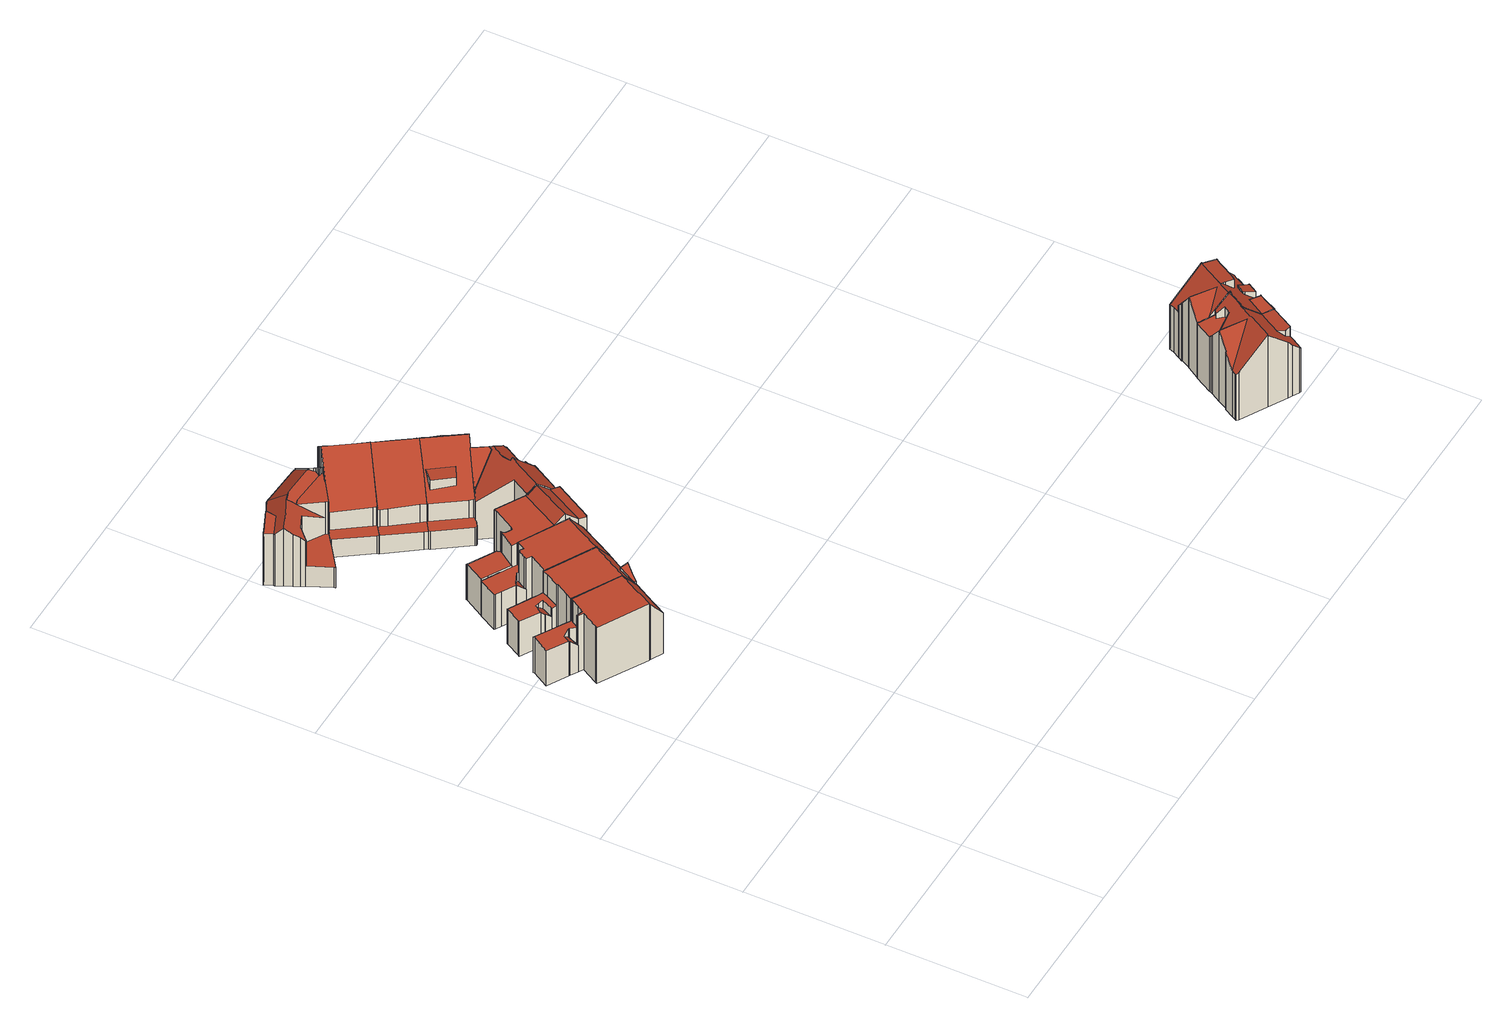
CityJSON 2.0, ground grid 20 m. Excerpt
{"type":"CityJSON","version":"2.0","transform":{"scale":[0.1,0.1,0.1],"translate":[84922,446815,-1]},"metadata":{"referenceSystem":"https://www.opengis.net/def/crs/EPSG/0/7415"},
"CityObjects":{
"building1":{"type":"Building","attributes":{"dak_type":"slanted","data_area":70.29,"data_coverage":0.923,"geconstateerd":false,"gid":18958822,"h_dak_50p":9.53,"h_dak_70p":9.56,"h_dak_max":10.87,"h_dak_min":2.19,"h_maaiveld":-0.213,"kas_warenhuis":false,"lod11_replace":false,"ondergronds_type":"above ground","oorspronkelijkbouwjaar":1921,"pw_actueel":"yes","pw_bron":"ahn3","reconstructie_methode":"tudelft3d-geoflow","reconstruction_skipped":false,"rmse_lod12":2.12,"rmse_lod13":1.29,"rmse_lod22":0.165,"rn":1,"status":"Pand in gebruik","t_run":110.4,"val3dity_codes_lod12":"[]","val3dity_codes_lod13":"[]","val3dity_codes_lod22":"[]"},"children":["building1-1"]},
"building1-1":{"type":"BuildingPart","parents":["building1"],"geometry":[{"type":"Solid","lod":"2.2","boundaries":[[[[0,1,2,3,4,5,6,7,8,9,10,11,12,13,14,15,16,17,18,19,20,21,22,23,24,25,26,27]],[[28,26,25,29]],[[30,31,32,33]],[[34,2,1,35]],[[36,3,2,34]],[[37,5,4,38,39]],[[38,4,3,36]],[[40,16,15,41]],[[42,18,17,43]],[[44,20,19,45]],[[46,47,48,49,50]],[[51,52,27,26,28]],[[53,0,27,52]],[[43,17,16,40]],[[45,19,18,42]],[[54,21,20,44]],[[41,15,14,55]],[[55,14,13,56]],[[50,49,56,57]],[[49,48,58,59]],[[59,60,61]],[[62,12,11,63]],[[57,56,13,12,62]],[[63,11,10,64]],[[65,66,67,68]],[[60,59,58,69,70]],[[71,24,23,31,30]],[[31,23,22,72]],[[72,22,21,54]],[[64,10,9,73]],[[70,69,74,67]],[[75,7,6,76]],[[33,32,66,65]],[[29,25,24,71]],[[68,67,74,47,46]],[[39,38,77,78]],[[73,9,8,79]],[[79,8,7,75]],[[76,6,5,37]],[[35,1,0,53]],[[78,77,52,51]],[[56,49,59,61,80,41,55]],[[60,70,67,66,32,31,72,54,44,45,42,43,40,41,80,61]],[[81,82,29,71,30,33,65,68,46,50,57,62,63,64,73,79,83,84]],[[47,74,69,58,48]],[[76,37,39,78,51,28,29,82,81,84,83,79,75]],[[77,38,36,34,35,53,52]]]],"semantics":{"surfaces":[{"type":"GroundSurface"},{"type":"WallSurface","on_footprint_edge":true},{"type":"WallSurface","on_footprint_edge":false},{"type":"RoofSurface"}],"values":[[0,1,2,1,1,1,1,1,1,1,2,1,1,1,1,1,1,1,2,2,2,1,1,1,2,2,1,1,1,1,2,1,2,1,2,2,1,1,1,1,2,3,3,3,3,3,3]]}}]},
"building2":{"type":"Building","attributes":{"dak_type":"slanted","data_area":67.93,"data_coverage":0.899,"geconstateerd":false,"gid":18958821,"h_dak_50p":9.55,"h_dak_70p":9.58,"h_dak_max":9.79,"h_dak_min":3.27,"h_maaiveld":-0.147,"kas_warenhuis":false,"lod11_replace":false,"ondergronds_type":"above ground","oorspronkelijkbouwjaar":1921,"pw_actueel":"yes","pw_bron":"ahn3","reconstructie_methode":"tudelft3d-geoflow","reconstruction_skipped":false,"rmse_lod12":2.14,"rmse_lod13":0.733,"rmse_lod22":0.143,"rn":1,"status":"Pand in gebruik","t_run":121.41,"val3dity_codes_lod12":"[]","val3dity_codes_lod13":"[]","val3dity_codes_lod22":"[]"},"children":["building2-1"]},
"building2-1":{"type":"BuildingPart","parents":["building2"],"geometry":[{"type":"Solid","lod":"2.2","boundaries":[[[[85,86,87,88,89,90,91,92,93,94,95,96,97,98,99,100,101,102,103,104,105,106,107,108,109,110,111,112,113,114,115,116,117,118,119,120,121]],[[122,93,92,123]],[[124,113,112,125]],[[126,109,108,127]],[[128,107,106,129]],[[130,116,115,131]],[[132,99,98,133]],[[134,135,100,99,132]],[[136,124,137,138]],[[139,114,113,124,136]],[[140,141,142,143]],[[144,117,116,130]],[[145,86,85,146]],[[29,94,93,122]],[[131,115,114,139]],[[147,96,95,148]],[[149,97,96,147]],[[148,95,94,29]],[[123,92,91,150]],[[141,90,89,151]],[[152,153,154,155]],[[151,89,88,156]],[[157,158,150,159]],[[160,161,101,100,135]],[[162,163,135,134]],[[164,111,110,165]],[[125,112,111,164]],[[133,98,97,149]],[[166,105,104,167]],[[129,106,105,166]],[[165,110,109,126]],[[168,118,117,144]],[[169,170,119,118,168]],[[171,172,170,169]],[[173,120,119,170]],[[174,121,120,173]],[[175,176,172,171]],[[159,150,91,90,141,140]],[[143,142,177,153,152]],[[156,88,87,178]],[[146,85,121,174]],[[127,108,107,128]],[[167,104,103,179]],[[180,181,182]],[[183,184,161,160]],[[185,102,101,161]],[[186,187,184,183]],[[179,103,102,185]],[[188,189,163,162]],[[181,180,187,186]],[[138,137,189,188]],[[153,177,176,175]],[[178,87,86,145]],[[155,154,158,157]],[[148,29,190,191,131,139,136,138,188,162,134,132,133,149,147]],[[159,140,143,152,155,157]],[[179,185,161,184,187,180,182,167]],[[182,181,186,183,160,135,163,189,137,124,125,164,165,126,127,128,129,166,167]],[[178,145,146,174,173,170,172,176,177,142,141,151,156]],[[158,154,153,175,171,169,168,144,130,131,191,190,29,122,123,150]]]],"semantics":{"surfaces":[{"type":"GroundSurface"},{"type":"WallSurface","on_footprint_edge":true},{"type":"WallSurface","on_footprint_edge":false},{"type":"RoofSurface"}],"values":[[0,1,1,1,1,1,1,1,2,1,2,1,1,1,1,1,1,1,1,1,2,1,2,1,2,1,1,1,1,1,1,1,1,2,1,1,2,1,2,1,1,1,1,2,2,1,2,1,2,2,2,2,1,2,3,3,3,3,3,3]]}}]},
"building3":{"type":"Building","attributes":{"dak_type":"slanted","data_area":68.79,"data_coverage":0.892,"geconstateerd":false,"gid":17145255,"h_dak_50p":9.55,"h_dak_70p":9.57,"h_dak_max":9.76,"h_dak_min":3.25,"h_maaiveld":-0.171,"kas_warenhuis":false,"lod11_replace":false,"ondergronds_type":"above ground","oorspronkelijkbouwjaar":1921,"pw_actueel":"yes","pw_bron":"ahn3","reconstructie_methode":"tudelft3d-geoflow","reconstruction_skipped":false,"rmse_lod12":2.09,"rmse_lod13":0.769,"rmse_lod22":0.0925,"rn":1,"status":"Pand in gebruik","t_run":99.47,"val3dity_codes_lod12":"[]","val3dity_codes_lod13":"[]","val3dity_codes_lod22":"[]"},"children":["building3-1"]},
"building3-1":{"type":"BuildingPart","parents":["building3"],"geometry":[{"type":"Solid","lod":"2.2","boundaries":[[[[192,193,194,195,196,197,198,199,200,201,202,203,204,205,206,207,208,209,210,211,212,213,214,215,216,217,218]],[[219,192,218,220]],[[221,211,210,222]],[[222,210,209,223]],[[224,208,207,225]],[[226,215,227]],[[223,209,208,224]],[[228,205,204,229]],[[225,207,206,230]],[[231,232,233,234]],[[227,215,214,235]],[[236,237,238,239]],[[235,240,241,242]],[[237,236,230]],[[240,214,213,243]],[[244,212,211,221]],[[245,246,247,248]],[[139,201,200,249]],[[250,199,198,251]],[[246,195,194,252]],[[252,194,193,253]],[[251,198,197,254]],[[254,197,196,255]],[[249,200,199,250]],[[256,203,202,257]],[[230,206,205,228]],[[242,241,258,259]],[[214,240,235]],[[255,196,195,246,245]],[[220,218,217,247]],[[260,216,215,226]],[[248,247,217,216,260]],[[261,262,229,263]],[[263,229,204,203,256]],[[234,233,264,265,261]],[[259,258,232,231]],[[239,238,264,233]],[[243,213,212,244]],[[257,202,201,139]],[[265,262,261]],[[253,193,192,219]],[[240,243,244,221,222,223,224,225,230,236,239,233,232,258,241]],[[234,261,263,256,257,139,249,250,266,267,227,235,242,259,231]],[[264,238,237,230,228,229,262,265]],[[253,219,220,247,246,252]],[[245,248,260,226,227,267,266,250,251,254,255]]]],"semantics":{"surfaces":[{"type":"GroundSurface"},{"type":"WallSurface","on_footprint_edge":true},{"type":"WallSurface","on_footprint_edge":false},{"type":"RoofSurface"}],"values":[[0,1,1,1,1,1,1,1,1,2,1,2,2,2,1,1,2,1,1,1,1,1,1,1,1,1,2,1,1,1,1,1,2,1,2,2,2,1,1,2,1,3,3,3,3,3]]}}]},
"building4":{"type":"Building","attributes":{"dak_type":"slanted","data_area":82.22,"data_coverage":0.9,"geconstateerd":false,"gid":18958819,"h_dak_50p":8.68,"h_dak_70p":8.83,"h_dak_max":10.27,"h_dak_min":3.29,"h_maaiveld":-0.188,"kas_warenhuis":false,"lod11_replace":false,"ondergronds_type":"above ground","oorspronkelijkbouwjaar":1927,"pw_actueel":"yes","pw_bron":"ahn3","reconstructie_methode":"tudelft3d-geoflow","reconstruction_skipped":false,"rmse_lod12":2.59,"rmse_lod13":0.517,"rmse_lod22":0.109,"rn":1,"status":"Pand in gebruik","t_run":145.7,"val3dity_codes_lod12":"[]","val3dity_codes_lod13":"[]","val3dity_codes_lod22":"[]"},"children":["building4-1"]},
"building4-1":{"type":"BuildingPart","parents":["building4"],"geometry":[{"type":"Solid","lod":"2.2","boundaries":[[[[268,269,270,271,272,273,274,275,276,277,278,279,280,281,282,283,284,285,286,287,288,289,290,291,292,293,294,295,296,297,298,299,300,301,302,303,304,305]],[[306,298,297,307]],[[308,301,300,309]],[[310,273,272,311]],[[311,272,271,312]],[[313,314,285,284,315]],[[316,275,274,317]],[[318,288,287,319]],[[320,289,288,318]],[[321,322,323]],[[317,274,273,310]],[[324,325,326,327]],[[325,276,275,316]],[[328,277,276,325,324]],[[329,299,298,306]],[[330,281,280,331]],[[332,283,282,333]],[[315,284,283,332]],[[334,290,289,320]],[[335,293,292,336]],[[337,296,295,338]],[[338,295,294,339]],[[338,295,338,340]],[[307,297,296,337]],[[341,312,271,270,342]],[[339,294,293,335]],[[343,344,345,346]],[[347,348,344,343]],[[349,303,302,350]],[[351,268,305,352]],[[309,300,299,329]],[[336,292,291,353]],[[319,287,286,354]],[[355,278,277,328]],[[356,279,278,355]],[[357,358,312,341]],[[327,326,359,360]],[[353,291,290,334]],[[352,305,304,361]],[[362,363,322,321]],[[364,365,366,367]],[[368,369,370,371]],[[354,286,285,314]],[[360,359,372,373]],[[373,372,374,375]],[[375,376,364]],[[342,270,269,377]],[[378,379,348,347]],[[380,381,382,383]],[[384,385,381,380]],[[383,382,386,387]],[[387,386,379,378]],[[388,389,361,390]],[[390,361,304,303,349]],[[367,366,363,362]],[[371,370,314,313]],[[365,364,391]],[[392,393,389,388]],[[346,345,393,392]],[[350,302,301,308]],[[333,282,281,330]],[[331,280,279,356]],[[369,368,394]],[[340,338,385,384]],[[377,269,268,351]],[[376,375,374,358,357]],[[323,395,396,397,398,399,381,385,338,339,335,336,353,334,400,401,321]],[[360,373,375,364,367,362,402,403,404,356,355,328,324,327]],[[312,358,374,372,359,326,325,316,317,310,311]],[[392,388,390,349,350,308,309,329,306,307,337,338,340,384,380,383,387,378,347,343,346]],[[333,330,405,394,368,371,313,315,332]],[[356,404,403,402,362,321,401,400,334,320,318,319,354,314,370,369,394,405,330,331]],[[377,351,352,361,389,393,345,344,406,407,408,409,410,391,364,376,357,341,342]],[[365,391,410,409,408,407,406,344,348,379,386,382,381,399,398,397,396,395,323,322,363,366]]]],"semantics":{"surfaces":[{"type":"GroundSurface"},{"type":"WallSurface","on_footprint_edge":true},{"type":"WallSurface","on_footprint_edge":false},{"type":"RoofSurface"}],"values":[[0,1,1,1,1,1,1,1,1,2,1,2,1,1,1,1,1,1,1,1,1,1,1,1,1,1,2,2,1,1,1,1,1,1,1,2,2,1,1,2,2,2,1,2,2,2,1,2,2,2,2,2,2,1,2,2,2,2,2,1,1,1,2,2,1,2,3,3,3,3,3,3,3,3]]}}]},
"building5":{"type":"Building","attributes":{"dak_type":"slanted","data_area":73.43,"data_coverage":0.914,"geconstateerd":false,"gid":18958820,"h_dak_50p":9.5,"h_dak_70p":9.53,"h_dak_max":10.8,"h_dak_min":5.99,"h_maaiveld":-0.148,"kas_warenhuis":false,"lod11_replace":false,"ondergronds_type":"above ground","oorspronkelijkbouwjaar":1916,"pw_actueel":"yes","pw_bron":"ahn3","reconstructie_methode":"tudelft3d-geoflow","reconstruction_skipped":false,"rmse_lod12":1.56,"rmse_lod13":0.451,"rmse_lod22":0.0338,"rn":1,"status":"Pand in gebruik","t_run":101.87,"val3dity_codes_lod12":"[]","val3dity_codes_lod13":"[]","val3dity_codes_lod22":"[]"},"children":["building5-1"]},
"building5-1":{"type":"BuildingPart","parents":["building5"],"geometry":[{"type":"Solid","lod":"2.2","boundaries":[[[[411,412,413,414,415,416,417,418,419,420,421,422,423,424,425,426,427,428,429,430,431,432,433,434,435,436,437,438,439,440,441]],[[442,433,432,443]],[[444,423,422,445]],[[446,419,418,447]],[[448,424,423,444]],[[447,418,417,449,450]],[[450,449,451,452]],[[449,417,416,453]],[[454,440,439,455]],[[456,415,414,457]],[[457,414,413,458]],[[459,420,419,446]],[[460,421,420,459]],[[461,425,424,448]],[[462,434,433,442]],[[463,435,434,462]],[[443,432,431,464]],[[465,436,435,463]],[[466,427,426,467]],[[467,426,425,461]],[[445,422,421,460]],[[464,431,430,468]],[[469,441,440,454]],[[452,451,470,471]],[[453,416,415,456]],[[472,438,437,473]],[[473,437,436,465]],[[458,413,412,474]],[[475,411,441,469]],[[476,429,428,477]],[[477,428,427,466]],[[468,430,429,476]],[[474,412,411,475]],[[471,470,455,478]],[[478,455,439,438,472]],[[443,464,468,479,465,463,462,442]],[[473,465,479,468,476,477,480]],[[458,474,475,469,454,455,470,451,449,453,456,457]],[[481,472,473,480,477,466,467,461,482]],[[478,472,481,482,461,448,444,445,460,459,446,447,450,452,471]]]],"semantics":{"surfaces":[{"type":"GroundSurface"},{"type":"WallSurface","on_footprint_edge":true},{"type":"WallSurface","on_footprint_edge":false},{"type":"RoofSurface"}],"values":[[0,1,1,1,1,1,2,1,1,1,1,1,1,1,1,1,1,1,1,1,1,1,1,2,1,1,1,1,1,1,1,1,1,2,1,3,3,3,3,3]]}}]},
"building6":{"type":"Building","attributes":{"dak_type":"slanted","data_area":63.73,"data_coverage":0.899,"geconstateerd":false,"gid":17147229,"h_dak_50p":8.89,"h_dak_70p":9.85,"h_dak_max":11.41,"h_dak_min":3.09,"h_maaiveld":0.076,"kas_warenhuis":false,"lod11_replace":false,"ondergronds_type":"above ground","oorspronkelijkbouwjaar":1927,"pw_actueel":"yes","pw_bron":"ahn3","reconstructie_methode":"tudelft3d-geoflow","reconstruction_skipped":false,"rmse_lod12":2.93,"rmse_lod13":2.27,"rmse_lod22":0.0797,"rn":1,"status":"Pand in gebruik","t_run":150.32,"val3dity_codes_lod12":"[]","val3dity_codes_lod13":"[]","val3dity_codes_lod22":"[]"},"children":["building6-1"]},
"building6-1":{"type":"BuildingPart","parents":["building6"],"geometry":[{"type":"Solid","lod":"2.2","boundaries":[[[[483,484,485,486,487,488,489,490,491,492,493,494,495,496,497,498,499,500,501,502,503,504,505,506,507,508,509,510]],[[511,500,499,512]],[[513,514,515,516]],[[517,504,503,518]],[[518,503,502,519]],[[520,505,504,517]],[[521,489,488,522]],[[523,524,508,507,525]],[[526,527,524,523]],[[528,529,527,526]],[[530,506,505,520]],[[531,495,494,532]],[[522,488,487,533]],[[534,497,496,535]],[[535,496,495,531]],[[525,507,506,530]],[[536,501,500,511]],[[519,502,501,536]],[[537,538,492,491,539]],[[533,487,486,540]],[[541,493,492,538]],[[532,494,493,541]],[[512,499,498,542,543]],[[542,498,497,534]],[[544,545,514,513]],[[543,542,545,544]],[[546,490,489,521]],[[539,491,490,546]],[[516,515,538,537]],[[547,485,484,548]],[[549,509,508,524]],[[540,486,485,547,550]],[[550,547,529,528]],[[548,484,483,551]],[[552,510,509,549]],[[551,483,510,552]],[[516,537,539,553,554,512,543,544,513]],[[545,542,534,535,531,532,541,538,515,514]],[[512,554,553,539,546,521,522,533,540,550,528,526,523,525,530,520,517,518,519,536,511]],[[548,551,552,549,524,527,529,547]]]],"semantics":{"surfaces":[{"type":"GroundSurface"},{"type":"WallSurface","on_footprint_edge":true},{"type":"WallSurface","on_footprint_edge":false},{"type":"RoofSurface"}],"values":[[0,1,2,1,1,1,1,1,2,2,1,1,1,1,1,1,1,1,1,1,1,1,1,1,2,2,1,1,2,1,1,1,2,1,1,1,3,3,3,3]]}}]},
"building7":{"type":"Building","attributes":{"dak_type":"slanted","data_area":62.8,"data_coverage":0.894,"geconstateerd":false,"gid":18954935,"h_dak_50p":8.92,"h_dak_70p":9.88,"h_dak_max":11.65,"h_dak_min":3.03,"h_maaiveld":0.023,"kas_warenhuis":false,"lod11_replace":false,"ondergronds_type":"above ground","oorspronkelijkbouwjaar":1927,"pw_actueel":"yes","pw_bron":"ahn3","reconstructie_methode":"tudelft3d-geoflow","reconstruction_skipped":false,"rmse_lod12":2.79,"rmse_lod13":1.5,"rmse_lod22":0.082,"rn":1,"status":"Pand in gebruik","t_run":142.11,"val3dity_codes_lod12":"[]","val3dity_codes_lod13":"[]","val3dity_codes_lod22":"[]"},"children":["building7-1"]},
"building7-1":{"type":"BuildingPart","parents":["building7"],"geometry":[{"type":"Solid","lod":"2.2","boundaries":[[[[555,556,557,558,559,560,561,562,563,564,565,566,567,568,569,570,571,572,573,574,575,576,577,578,579,580,581]],[[582,556,583]],[[583,556,555,584]],[[585,557,556,582]],[[584,555,581,586]],[[586,581,580,522]],[[587,576,575,588,589]],[[589,588,590,591]],[[591,590,592,593]],[[594,595,569,568,596]],[[597,566,565,598]],[[599,564,563,600]],[[522,580,579,601]],[[598,565,564,599]],[[601,579,578,521]],[[602,567,566,597]],[[603,574,573,604]],[[588,575,574,603]],[[604,573,572,605]],[[606,570,569,595]],[[596,568,567,602]],[[607,561,560,608]],[[609,562,561,607]],[[600,563,562,609]],[[610,571,570,606]],[[611,612,582,583]],[[593,592,613,614]],[[614,613,595,594]],[[615,577,576,587]],[[521,578,577,615]],[[608,560,559,612,611]],[[616,558,557,585]],[[612,559,558,616]],[[605,572,571,610]],[[602,617,618,587,589,591,593,614,594,596]],[[613,592,590,588,603,604,605,610,606,595]],[[599,600,609,607,608,611,583,584,586,522,601,521,615,587,618,617,602,597,598]],[[612,616,585,582]]]],"semantics":{"surfaces":[{"type":"GroundSurface"},{"type":"WallSurface","on_footprint_edge":true},{"type":"WallSurface","on_footprint_edge":false},{"type":"RoofSurface"}],"values":[[0,1,1,1,1,1,1,2,2,1,1,1,1,1,1,1,1,1,1,1,1,1,1,1,1,2,2,2,1,1,1,1,1,1,3,3,3,3]]}}]},
"building8":{"type":"Building","attributes":{"dak_type":"slanted","data_area":62.8,"data_coverage":0.889,"geconstateerd":false,"gid":18958753,"h_dak_50p":8.84,"h_dak_70p":9.79,"h_dak_max":11.39,"h_dak_min":3.06,"h_maaiveld":-0.042,"kas_warenhuis":false,"lod11_replace":false,"ondergronds_type":"above ground","oorspronkelijkbouwjaar":1927,"pw_actueel":"yes","pw_bron":"ahn3","reconstructie_methode":"tudelft3d-geoflow","reconstruction_skipped":false,"rmse_lod12":2.94,"rmse_lod13":2.74,"rmse_lod22":0.218,"rn":1,"status":"Pand in gebruik","t_run":107.09,"val3dity_codes_lod12":"[]","val3dity_codes_lod13":"[]","val3dity_codes_lod22":"[]"},"children":["building8-1"]},
"building8-1":{"type":"BuildingPart","parents":["building8"],"geometry":[{"type":"Solid","lod":"2.2","boundaries":[[[[619,620,621,622,623,624,625,570,569,626,627,628,629,630,631,632,633,634,635,636,637,638,639,640,641,642,643,644,645]],[[646,635,634,647]],[[648,631,630,649]],[[606,570,625,650]],[[651,627,626,652]],[[653,624,623,654]],[[655,642,641,656]],[[654,623,622,657]],[[657,622,621,658]],[[649,630,629,659]],[[660,628,627,651]],[[661,645,644,662]],[[663,643,642,655]],[[650,625,624,653]],[[664,595,665,666]],[[595,569,570,606]],[[667,619,645,661]],[[668,669,670]],[[671,672,669,668]],[[662,644,643,663]],[[673,632,631,648]],[[652,626,569,595,664]],[[672,671,674]],[[659,629,628,660]],[[675,676,647,677]],[[678,658,621,620,679]],[[680,681,658,678]],[[666,665,682,683]],[[679,620,619,667]],[[677,647,634,633,684]],[[684,633,632,673]],[[676,638,637,685]],[[685,637,636,686]],[[686,636,635,646]],[[687,640,639,688]],[[656,641,640,687]],[[688,639,638,676,675]],[[683,682,681,680]],[[595,606,650,653,654,657,658,681,682,665]],[[675,677,684,673,648,649,659,689,690,691,662,663,655,656,687,688]],[[659,660,651,652,664,666,683,680,678,679,667,661,662,691,690,689],[674,670,669,672]],[[674,671,668,670]],[[686,646,647,676,685]]]],"semantics":{"surfaces":[{"type":"GroundSurface"},{"type":"WallSurface","on_footprint_edge":true},{"type":"WallSurface","on_footprint_edge":false},{"type":"RoofSurface"}],"values":[[0,1,1,1,1,1,1,1,1,1,1,1,1,1,2,1,1,2,2,1,1,1,2,1,2,1,2,2,1,1,1,1,1,1,1,1,1,2,3,3,3,3,3]]}}]},
"building9":{"type":"Building","attributes":{"dak_type":"slanted","data_area":62.67,"data_coverage":0.908,"geconstateerd":false,"gid":18958747,"h_dak_50p":9.16,"h_dak_70p":9.76,"h_dak_max":10.77,"h_dak_min":6.38,"h_maaiveld":-0.145,"kas_warenhuis":false,"lod11_replace":false,"ondergronds_type":"above ground","oorspronkelijkbouwjaar":1914,"pw_actueel":"yes","pw_bron":"ahn3","reconstructie_methode":"tudelft3d-geoflow","reconstruction_skipped":false,"rmse_lod12":1.14,"rmse_lod13":1.15,"rmse_lod22":0.0331,"rn":1,"status":"Pand in gebruik","t_run":98.37,"val3dity_codes_lod12":"[]","val3dity_codes_lod13":"[]","val3dity_codes_lod22":"[]"},"children":["building9-1"]},
"building9-1":{"type":"BuildingPart","parents":["building9"],"geometry":[{"type":"Solid","lod":"2.2","boundaries":[[[[692,693,428,694,427,426,695,696,697,698,699,700,701,702,703,704,705,706,707,708,709,710,711,712,713,714,715]],[[716,717,718,719]],[[720,721,722,723]],[[721,710,709,724]],[[725,695,726]],[[727,426,427,728]],[[726,695,426,727]],[[728,427,694,729]],[[730,699,698,731]],[[732,706,705,733]],[[717,700,699,730]],[[734,702,701,735]],[[736,428,693,737]],[[738,702,734]],[[739,740,741]],[[742,707,706,732]],[[743,708,707,742]],[[735,701,700,717,716]],[[744,704,703,745]],[[745,703,702,738]],[[729,694,428,736]],[[746,692,715,747]],[[748,697,696,749]],[[749,696,695,725]],[[731,698,697,748]],[[724,709,708,743]],[[733,705,704,744]],[[750,751,740,739]],[[737,693,692,746]],[[752,712,711,753]],[[754,713,712,752]],[[719,718,751,750]],[[723,722,755,756]],[[757,758,759,760]],[[753,711,710,721,720]],[[756,755,761,762]],[[763,714,713,754]],[[747,715,714,763]],[[760,759,764]],[[765,766,758,757]],[[762,761,766,765]],[[719,750,739,767,735,716]],[[761,755,722,721,724,743,742,732,741,768,764,759,758,766]],[[753,720,723,756,762,765,769,770,736,737,746,747,763,754,752]],[[732,733,744,745,738,734,735,767,739,741]],[[768,741,740,751,718,717,730,731,748,749,725,726,727,728,729,736,770,769,765,757,760,764]]]],"semantics":{"surfaces":[{"type":"GroundSurface"},{"type":"WallSurface","on_footprint_edge":false},{"type":"WallSurface","on_footprint_edge":true},{"type":"RoofSurface"}],"values":[[0,1,1,2,2,2,2,2,2,2,2,2,2,2,1,2,2,2,2,2,2,2,2,2,2,2,2,1,2,2,2,1,1,1,2,1,2,2,1,1,1,3,3,3,3,3]]}}]},
"building10":{"type":"Building","attributes":{"dak_type":"slanted","data_area":62.55,"data_coverage":0.883,"geconstateerd":false,"gid":18956892,"h_dak_50p":10.17,"h_dak_70p":11.06,"h_dak_max":12.55,"h_dak_min":7.44,"h_maaiveld":-0.267,"kas_warenhuis":false,"lod11_replace":false,"ondergronds_type":"above ground","oorspronkelijkbouwjaar":1922,"pw_actueel":"yes","pw_bron":"ahn3","reconstructie_methode":"tudelft3d-geoflow","reconstruction_skipped":false,"rmse_lod12":1.42,"rmse_lod13":1.48,"rmse_lod22":0.0557,"rn":1,"status":"Pand in gebruik","t_run":131.25,"val3dity_codes_lod12":"[]","val3dity_codes_lod13":"[]","val3dity_codes_lod22":"[]"},"children":["building10-1"]},
"building10-1":{"type":"BuildingPart","parents":["building10"],"geometry":[{"type":"Solid","lod":"2.2","boundaries":[[[[771,772,773,774,775,776,777,778,779,780,781,782,783,784,785,786,787,788,789,790,791,792,793,794,795,796,797,798,799,800,801,802,803]],[[804,787,786,805]],[[806,807,808]],[[807,806,771,803,809]],[[810,798,797,811]],[[812,789,788,813]],[[814,792,791,815]],[[815,791,790,816]],[[817,775,774,818]],[[819,776,775,817]],[[820,783,782,821]],[[822,773,772,823]],[[824,794,793,825]],[[816,790,789,812]],[[818,774,773,822]],[[826,795,794,824]],[[827,796,795,826]],[[825,793,792,814]],[[811,797,796,827]],[[828,829,830]],[[809,803,802,831]],[[831,802,801,832]],[[829,828,833,834]],[[805,786,785,835]],[[836,837,838]],[[813,788,787,804]],[[835,785,784,839]],[[839,784,783,820]],[[821,782,781,840]],[[841,799,798,810]],[[842,843,844,845]],[[846,847,848,849]],[[847,800,799,841]],[[840,781,780,850]],[[850,780,779,851]],[[852,778,777,853]],[[851,779,778,852]],[[854,853,777,776,819]],[[834,833,853,854]],[[849,848,843,842]],[[832,801,800,847,846]],[[845,844,837,836]],[[823,772,771,806]],[[826,824,825,814,855,856,857,858,859,860,861]],[[856,855,814,815,816,812,813,862]],[[863,864,865,866,867,808,807,809,831,832,846,849,842,845,836,838,858,857,856,862,813,804,805,835,839,868]],[[851,852,853,833,828,830,869,822,823,806,808,867,866,865,864,863,868,839,820,821,840,850]],[[834,854,819,817,818,822,869,830,829]],[[858,838,837,844,843,848,847,841,810,811,827,826,861,860,859]]]],"semantics":{"surfaces":[{"type":"GroundSurface"},{"type":"WallSurface","on_footprint_edge":true},{"type":"WallSurface","on_footprint_edge":false},{"type":"RoofSurface"}],"values":[[0,1,2,1,1,1,1,1,1,1,1,1,1,1,1,1,1,1,1,2,1,1,2,1,2,1,1,1,1,1,2,2,1,1,1,1,1,1,2,2,1,2,1,3,3,3,3,3,3]]}}]},
"building11":{"type":"Building","attributes":{"dak_type":"slanted","data_area":63.56,"data_coverage":0.874,"geconstateerd":false,"gid":18958507,"h_dak_50p":10.25,"h_dak_70p":11.18,"h_dak_max":12.43,"h_dak_min":7.38,"h_maaiveld":-0.245,"kas_warenhuis":false,"lod11_replace":false,"ondergronds_type":"above ground","oorspronkelijkbouwjaar":1922,"pw_actueel":"yes","pw_bron":"ahn3","reconstructie_methode":"tudelft3d-geoflow","reconstruction_skipped":false,"rmse_lod12":1.58,"rmse_lod13":2.07,"rmse_lod22":0.164,"rn":1,"status":"Pand in gebruik","t_run":126.05,"val3dity_codes_lod12":"[]","val3dity_codes_lod13":"[]","val3dity_codes_lod22":"[]"},"children":["building11-1"]},
"building11-1":{"type":"BuildingPart","parents":["building11"],"geometry":[{"type":"Solid","lod":"2.2","boundaries":[[[[870,871,872,873,874,875,876,877,878,879,880,881,882,883,884,885,886,887,888,889,890,891,892,893,894,895,896,897,898,899,900,901,902,903,904,905,906,907,908,909]],[[910,876,875,911]],[[912,884,883,913]],[[914,879,878,915]],[[915,878,877,916]],[[917,890,889,918]],[[919,891,890,917]],[[911,875,874,817]],[[920,904,903,921]],[[922,895,894,923]],[[924,887,886,925]],[[926,888,887,924]],[[923,894,893,927]],[[928,929,930,931]],[[932,870,909,933]],[[934,906,905,935]],[[936,933,937]],[[938,939,940,941]],[[935,905,904,920]],[[942,902,901,943]],[[944,945,946]],[[947,948,949,950]],[[817,874,873,951]],[[952,871,870,932,953]],[[951,873,872,954]],[[937,933,909,908,955,956]],[[956,955,929,928]],[[957,907,906,934]],[[958,959,960,961]],[[961,960,900,899,962]],[[954,872,871,952]],[[963,897,896,964]],[[965,966,967]],[[968,898,897,963]],[[962,899,898,968]],[[969,880,879,914]],[[955,908,907,957]],[[970,885,884,912]],[[925,886,885,970]],[[971,972,959,958]],[[921,903,902,942]],[[913,883,882,973]],[[964,896,895,922]],[[973,882,881,831]],[[831,881,880,969]],[[918,889,888,926]],[[974,975,976,977]],[[927,893,892,978]],[[979,980,978,981]],[[981,978,892,891,919]],[[982,983,984,985]],[[985,984,972,971]],[[931,930,948,947]],[[941,940,936,937]],[[986,987,988]],[[953,932,987,986]],[[989,990,945,944]],[[980,979,991]],[[943,901,900,960]],[[916,877,876,910]],[[966,965,990,989]],[[975,974,967]],[[977,976,983,982]],[[950,949,939,938]],[[956,928,931,947,950,938,941,937]],[[953,986,988,992,993,994,911,817,951,954,952]],[[966,995,996,831,969,914,915,916,910,911,994,993,992,988,987,932,933,936,940,939,949,948,930,929,955,957,934,935,920,921,942,943,960,959,972,984,983,976,975,967]],[[924,997,998,991,979,981,919,917,918,926]],[[913,999,1000,1001,998,997,924,925,970,912]],[[998,1001,1000,999,913,973,831,996,995,966,989,944,946,1002,1003,964,922,923,927,978,980,991]],[[945,990,965,967,974,977,982,985,971,958,961,962,968,963,964,1003,1002,946]]]],"semantics":{"surfaces":[{"type":"GroundSurface"},{"type":"WallSurface","on_footprint_edge":true},{"type":"WallSurface","on_footprint_edge":false},{"type":"RoofSurface"}],"values":[[0,1,1,1,1,1,1,1,1,1,1,1,1,2,1,1,2,2,1,1,2,2,1,1,1,1,2,1,2,1,1,1,2,1,1,1,1,1,1,2,1,1,1,1,1,1,2,1,2,1,2,2,2,2,2,2,2,2,1,1,2,2,2,2,3,3,3,3,3,3,3]]}}]}
},
"vertices":[
[145,518,8],[146,508,8],[142,502,8],[138,494,8],[134,497,8],[128,487,8],[127,485,8],[110,494,8],[108,495,8],[41,533,8],[42,534,8],[43,536,8],[56,559,8],[49,563,8],[38,569,8],[37,570,8],[8,586,8],[22,610,8],[22,612,8],[24,611,8],[51,596,8],[60,591,8],[70,585,8],[71,585,8],[76,582,8],[137,548,8],[156,538,8],[156,537,8],[156,538,78],[137,548,106],[71,585,105],[71,585,68],[71,584,68],[71,584,105],[142,502,44],[146,508,44],[138,494,44],[128,487,78],[134,497,43],[134,497,78],[8,586,69],[37,570,68],[22,612,69],[22,610,69],[51,596,68],[24,611,69],[58,562,105],[58,562,45],[49,565,42],[49,565,54],[49,565,105],[156,537,78],[156,537,43],[145,518,43],[60,591,68],[38,569,67],[49,563,54],[49,563,105],[55,580,39],[55,580,56],[55,580,68],[42,579,68],[56,559,105],[43,536,105],[42,534,105],[69,581,105],[69,581,68],[64,572,68],[64,572,105],[57,580,39],[57,580,68],[76,582,105],[70,585,68],[41,533,105],[64,572,43],[110,494,103],[127,485,78],[138,506,43],[138,506,78],[108,495,106],[39,573,68],[122,521,106],[134,542,106],[109,496,106],[116,509,106],
[175,560,9],[173,558,9],[170,552,9],[168,549,9],[165,544,9],[157,539,9],[155,540,9],[155,539,9],[149,542,9],[137,548,9],[80,580,9],[71,585,9],[70,585,9],[75,594,9],[85,611,9],[84,612,9],[78,615,9],[70,620,9],[70,621,9],[65,624,9],[38,640,9],[40,643,9],[50,662,9],[51,664,9],[54,662,9],[79,648,9],[83,646,9],[90,642,9],[98,638,9],[99,637,9],[166,600,9],[184,591,9],[184,590,9],[185,589,9],[176,574,9],[174,570,9],[175,562,9],[149,542,88],[155,539,80],[98,638,69],[90,642,69],[54,662,69],[51,664,69],[50,662,69],[40,643,69],[184,591,80],[166,600,106],[85,611,106],[75,594,106],[84,612,106],[84,612,69],[98,638,106],[97,637,69],[97,637,106],[99,637,106],[157,539,82],[157,539,51],[160,546,51],[160,546,90],[184,590,80],[173,558,52],[175,560,52],[71,585,106],[80,580,106],[70,585,106],[155,540,81],[165,544,52],[165,555,101],[165,555,79],[156,561,93],[156,561,97],[168,549,52],[155,544,84],[155,544,83],[155,540,82],[78,615,69],[78,615,54],[85,612,106],[85,612,69],[83,646,69],[79,648,69],[38,640,69],[65,624,69],[185,589,78],[176,574,78],[176,574,52],[175,573,79],[175,573,52],[174,570,52],[175,562,52],[169,562,79],[169,562,51],[165,555,51],[170,552,52],[70,621,63],[77,634,63],[77,634,69],[72,635,69],[78,616,69],[78,616,54],[70,620,63],[85,632,69],[85,632,55],[94,630,106],[94,630,69],[138,549,106],[147,565,106],
[203,623,8],[204,613,8],[195,596,8],[188,593,8],[186,592,8],[185,590,8],[169,599,8],[167,600,8],[102,636,8],[99,637,8],[101,640,8],[114,663,8],[107,667,8],[95,674,8],[94,674,8],[75,685,8],[68,689,8],[66,690,8],[80,716,8],[81,716,8],[110,700,8],[123,693,8],[128,690,8],[196,653,8],[213,644,8],[212,641,8],[213,640,8],[203,623,43],[213,640,44],[81,716,68],[80,716,68],[66,690,68],[68,689,68],[75,685,68],[196,653,105],[196,653,106],[95,674,67],[107,667,53],[94,674,68],[122,678,106],[122,678,68],[116,682,68],[116,682,106],[128,690,106],[97,676,68],[97,676,66],[114,684,54],[114,684,68],[128,690,68],[127,690,68],[127,690,106],[123,693,68],[110,700,68],[188,593,77],[188,593,42],[212,641,44],[212,641,80],[102,636,106],[167,600,106],[169,599,102],[195,596,43],[204,613,43],[185,590,78],[186,592,78],[114,663,106],[101,640,106],[127,689,68],[127,689,106],[213,644,80],[109,671,106],[109,671,53],[107,667,106],[116,682,52],[109,671,52],[167,601,106],[194,651,106],
[120,957,8],[117,954,8],[91,936,8],[88,934,8],[81,929,8],[68,919,8],[39,898,8],[39,900,8],[24,932,8],[21,938,8],[17,946,8],[12,957,8],[7,967,8],[7,968,8],[2,980,8],[4,981,8],[7,982,8],[38,996,8],[40,997,8],[63,1008,8],[64,1008,8],[64,1009,8],[66,1009,8],[70,1009,8],[73,1009,8],[127,1006,8],[130,1005,8],[131,1004,8],[133,1003,8],[136,1001,8],[147,986,8],[152,979,8],[151,979,8],[137,969,8],[133,966,8],[131,964,8],[130,964,8],[122,959,8],[147,986,83],[136,1001,84],[137,969,100],[151,979,84],[68,919,43],[81,929,43],[88,934,43],[38,996,97],[38,996,85],[7,982,97],[39,900,43],[39,898,43],[64,1008,84],[63,1008,84],[64,1009,83],[68,981,108],[68,981,106],[71,982,107],[24,932,86],[24,932,44],[25,932,44],[25,932,86],[21,938,92],[152,979,83],[7,968,97],[7,967,97],[4,981,97],[2,980,97],[66,1009,84],[127,1006,84],[73,1009,84],[133,1003,86],[131,1004,86],[130,1005,85],[131,1004,87],[88,934,98],[91,936,98],[124,967,111],[124,967,98],[125,966,98],[125,966,111],[125,970,109],[125,970,100],[131,964,107],[133,966,105],[120,957,98],[122,959,98],[70,1009,84],[40,997,85],[17,946,98],[12,957,108],[88,935,98],[88,935,43],[37,946,44],[37,946,92],[130,964,98],[59,978,108],[59,978,103],[66,968,98],[66,968,96],[63,973,100],[63,973,103],[39,994,97],[39,994,87],[38,995,85],[38,995,97],[56,955,44],[56,955,92],[86,938,43],[86,938,71],[86,938,98],[117,954,98],[125,972,108],[125,972,102],[119,979,108],[119,979,107],[120,979,107],[120,979,108],[119,980,108],[119,980,106],[123,974,104],[123,974,108],[130,965,107],[130,965,98],[130,964,107],[72,970,98],[128,966,108],[128,966,98],[37,981,97],[72,982,107],[75,982,107],[78,982,107],[113,980,107],[117,980,107],[67,1007,86],[68,982,107],[51,974,108],[36,967,108],[14,958,108],[9,969,97],[121,967,98],[119,967,98],[113,967,98],[82,970,98],[76,970,98],
[80,716,9],[96,744,9],[96,745,9],[97,744,9],[135,723,9],[135,721,9],[136,718,9],[136,715,9],[137,712,9],[146,707,9],[148,710,9],[165,740,9],[166,743,9],[168,743,9],[207,721,9],[209,719,9],[209,718,9],[220,712,9],[225,710,9],[238,703,9],[248,697,9],[250,696,9],[220,642,9],[219,642,9],[218,641,9],[208,647,9],[190,656,9],[176,664,9],[120,694,9],[90,711,9],[81,716,9],[220,642,95],[250,696,95],[166,743,105],[165,740,105],[137,712,105],[136,715,105],[168,743,105],[136,718,70],[136,718,105],[135,716,70],[135,716,105],[135,721,70],[90,711,71],[120,694,71],[135,723,70],[97,744,70],[96,745,70],[146,707,105],[148,710,105],[207,721,105],[219,642,95],[218,641,95],[248,697,95],[208,647,97],[209,718,107],[209,719,107],[238,703,97],[81,716,71],[120,695,71],[120,695,105],[176,664,106],[190,656,117],[96,744,70],[80,716,71],[225,710,111],[220,712,116],[120,694,105],[209,648,97],[191,658,117],[177,665,105],[206,719,105],
[193,975,11],[194,974,11],[193,968,11],[193,964,11],[207,944,11],[208,943,11],[204,941,11],[202,939,11],[183,926,11],[131,889,11],[118,879,11],[116,878,11],[115,880,11],[82,927,11],[81,929,11],[95,938,11],[147,976,11],[152,979,11],[168,990,11],[169,991,11],[170,992,11],[169,992,11],[172,994,11],[173,993,11],[176,989,11],[180,988,11],[185,987,11],[185,986,11],[152,979,118],[147,976,124],[128,893,73],[128,893,41],[131,890,41],[131,890,73],[169,992,97],[170,992,97],[169,991,98],[172,994,94],[204,941,98],[208,943,94],[180,988,91],[180,988,83],[176,989,94],[183,984,91],[183,984,83],[192,970,91],[192,970,83],[173,993,94],[115,880,41],[116,878,41],[207,944,94],[81,929,42],[82,927,42],[168,990,99],[131,889,73],[131,889,41],[183,926,124],[193,964,94],[118,879,41],[95,938,42],[95,938,72],[96,937,72],[96,937,42],[202,939,101],[193,968,83],[194,974,76],[185,987,76],[193,968,91],[193,975,76],[185,986,76],[182,927,124],[148,975,124],
[211,938,10],[217,937,10],[221,936,10],[230,923,10],[228,922,10],[229,920,10],[228,914,10],[241,896,10],[240,895,10],[242,892,10],[241,892,10],[240,892,10],[218,876,10],[189,854,10],[166,838,10],[152,828,10],[149,832,10],[116,878,10],[117,878,10],[118,879,10],[129,887,10],[183,926,10],[203,940,10],[204,941,10],[205,941,10],[208,943,10],[208,942,10],[217,937,76],[217,937,90],[211,938,94],[221,936,68],[208,942,94],[183,926,123],[129,887,42],[129,887,71],[130,885,42],[130,885,71],[136,877,42],[136,877,71],[166,838,72],[166,838,41],[189,854,95],[240,892,97],[241,892,96],[242,892,95],[240,895,95],[205,941,97],[218,876,123],[118,879,42],[117,878,42],[116,878,42],[152,828,41],[228,914,94],[229,920,90],[241,896,94],[149,832,41],[228,922,90],[228,922,77],[161,845,41],[161,845,72],[203,940,100],[230,923,70],[217,877,123],[184,925,123],
[229,807,10],[226,805,10],[201,788,10],[188,779,10],[186,778,10],[185,780,10],[153,826,10],[177,846,10],[194,858,10],[195,859,10],[218,875,10],[240,891,10],[243,893,10],[247,888,10],[254,887,10],[255,885,10],[258,884,10],[265,873,10],[265,871,10],[264,870,10],[265,868,10],[264,864,10],[278,844,10],[275,842,10],[276,840,10],[254,825,10],[229,808,10],[258,884,69],[255,885,74],[243,893,94],[240,891,98],[153,826,41],[194,858,99],[177,846,82],[185,780,41],[186,778,41],[275,842,97],[278,844,94],[188,779,41],[201,788,41],[218,875,123],[195,859,100],[229,808,99],[254,825,123],[276,840,97],[166,838,71],[167,837,41],[167,837,71],[229,807,99],[201,815,98],[201,815,84],[217,824,99],[181,841,98],[181,841,82],[247,888,94],[195,855,99],[264,870,91],[264,870,80],[255,885,89],[201,788,72],[226,805,96],[200,790,72],[200,790,41],[196,795,41],[196,795,72],[254,887,89],[265,871,75],[265,873,71],[264,864,94],[265,868,91],[220,873,123],[222,870,123],[253,826,123],
[249,696,9],[230,707,9],[210,718,9],[209,720,9],[223,745,9],[196,785,9],[197,786,9],[206,792,9],[207,793,9],[242,817,9],[264,832,9],[265,831,9],[287,800,9],[287,797,9],[287,795,9],[287,794,9],[288,790,9],[288,789,9],[267,752,9],[266,750,9],[275,745,9],[276,745,9],[275,743,9],[252,702,9],[207,793,79],[207,793,78],[211,793,80],[211,793,81],[267,752,97],[267,752,85],[266,753,86],[266,753,98],[288,789,85],[209,720,107],[209,720,108],[209,719,108],[209,718,108],[210,718,109],[206,792,78],[197,786,74],[287,795,88],[287,797,87],[264,832,86],[242,817,113],[220,712,118],[230,707,108],[264,832,85],[256,798,112],[256,798,109],[259,794,112],[287,794,88],[288,790,86],[287,800,85],[265,831,85],[249,696,86],[252,702,86],[196,785,74],[223,745,107],[255,794,110],[255,794,109],[275,745,86],[266,750,97],[276,745,86],[264,751,86],[264,751,98],[245,762,115],[245,762,109],[245,764,109],[245,764,114],[252,759,101],[252,759,112],[275,743,86],[249,777,112],[248,761,117],[248,761,106],[243,816,113],[259,793,112],[239,746,117],[223,717,118],
[910,104,7],[897,80,7],[921,67,7],[936,59,7],[937,58,7],[937,57,7],[920,26,7],[919,25,7],[916,19,7],[908,5,7],[906,6,7],[897,11,7],[892,14,7],[866,29,7],[828,50,7],[826,52,7],[827,54,7],[830,60,7],[837,73,7],[838,73,7],[839,73,7],[846,87,7],[854,101,7],[856,104,7],[856,105,7],[870,130,7],[872,129,7],[879,125,7],[884,122,7],[893,117,7],[900,113,7],[910,107,7],[912,106,7],[827,54,86],[826,52,86],[910,104,129],[910,104,133],[909,105,131],[912,106,133],[879,125,103],[872,129,102],[837,73,106],[830,60,86],[846,87,129],[839,73,107],[838,73,106],[937,58,101],[936,59,102],[937,57,101],[892,14,103],[897,11,96],[921,67,103],[897,80,129],[856,104,104],[854,101,108],[856,105,102],[870,130,102],[910,27,92],[910,27,102],[903,36,103],[910,107,131],[900,113,120],[918,26,86],[918,26,101],[828,50,89],[890,96,119],[890,96,103],[871,99,103],[866,29,131],[906,6,86],[884,122,103],[888,113,110],[888,113,103],[895,105,103],[895,105,120],[893,117,112],[893,117,103],[892,116,103],[892,116,112],[908,5,84],[916,19,84],[919,25,84],[920,26,84],[920,26,101],[851,85,129],[883,67,127],[873,90,108],[870,96,103],[869,97,103],[865,99,103],[859,103,103],[833,61,88],[885,62,131],[886,65,131],[888,68,131],[895,81,131],[903,94,131],[867,30,131],[921,66,103],
[953,85,8],[951,82,8],[947,75,8],[938,58,8],[937,58,8],[922,66,8],[919,68,8],[902,78,8],[897,80,8],[912,106,8],[912,107,8],[910,107,8],[910,108,8],[884,122,8],[873,128,8],[872,129,8],[870,130,8],[880,147,8],[882,149,8],[888,161,8],[887,161,8],[890,166,8],[891,168,8],[896,177,8],[899,184,8],[901,183,8],[940,162,8],[941,162,8],[942,161,8],[946,159,8],[961,151,8],[968,148,8],[972,146,8],[981,141,8],[983,139,8],[979,132,8],[979,131,8],[971,116,8],[966,108,8],[958,95,8],[919,68,105],[922,66,101],[873,128,103],[884,122,102],[912,106,130],[897,80,130],[902,78,124],[887,161,108],[888,161,108],[890,166,100],[983,139,84],[981,141,87],[901,183,87],[899,184,85],[880,147,130],[870,130,103],[882,149,126],[896,177,85],[965,109,97],[965,109,86],[954,114,97],[954,114,103],[953,85,84],[958,95,84],[979,131,84],[979,132,84],[958,95,85],[958,95,97],[942,104,106],[942,104,103],[944,103,100],[944,103,105],[972,146,98],[968,148,102],[921,127,131],[921,127,130],[921,128,131],[950,116,106],[950,116,102],[946,111,102],[946,111,106],[938,58,101],[951,82,100],[953,85,100],[947,75,100],[966,108,84],[966,108,97],[971,116,84],[956,144,125],[956,144,110],[961,151,110],[961,151,125],[946,159,129],[941,162,131],[940,162,131],[920,124,130],[920,124,131],[921,124,130],[942,161,130],[912,107,130],[872,129,103],[951,134,125],[951,134,110],[910,108,130],[925,122,129],[925,122,126],[926,121,125],[926,121,129],[891,168,86],[898,158,103],[898,158,97],[891,168,97],[939,115,125],[939,115,110],[943,120,110],[943,120,125],[952,85,100],[952,85,85],[939,94,100],[920,125,131],[920,125,130],[908,145,111],[925,71,101],[924,69,101],[923,67,101],[918,122,131],[915,116,131],[883,146,130],[916,127,127],[889,123,105],[890,123,106],[915,127,126],[932,148,131],[936,155,131]
]}
